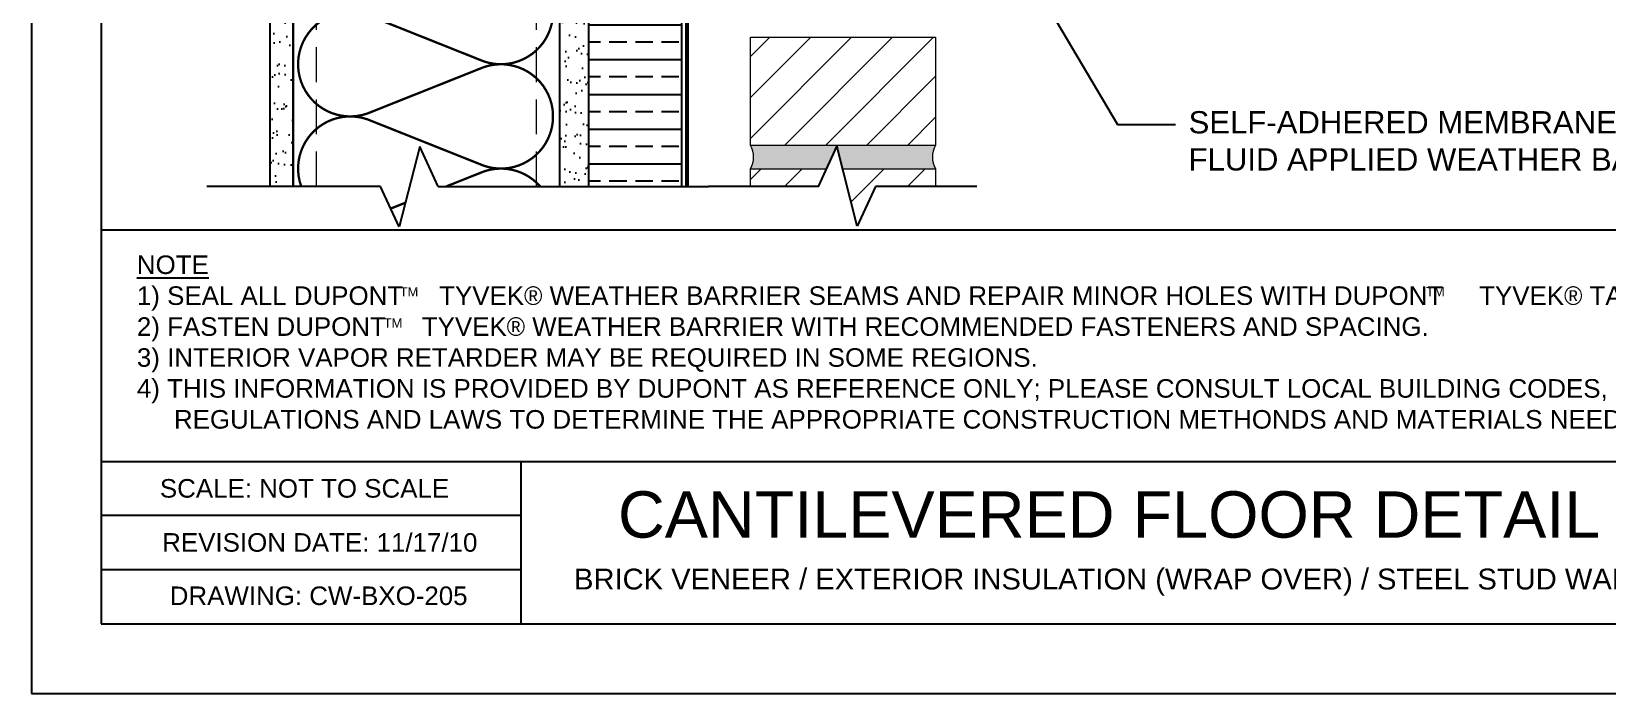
# Model space of a CAD drawing. Extents: x 61.9 to 112.9, y 313.3 to 379.3.
# Drawn here: x 61.91 to 95.91, y 313.26 to 327.53 of the extents above; entities that cross this region are included whole.
import ezdxf

# ---------------------------------------------------------------- set-up
doc = ezdxf.new("R2010")
doc.units = 0
doc.header["$LTSCALE"] = 1.5
doc.header["$MEASUREMENT"] = 0
doc.linetypes.add('DASHED', pattern=[0.75, 0.5, -0.25])
for name, color, linetype in [('8x11 layout', 7, 'CONTINUOUS'), ('INSULATION', 241, 'CONTINUOUS'), ('STRUCTURE', 250, 'CONTINUOUS'), ('TEXT', 7, 'CONTINUOUS')]:
    doc.layers.add(name, color=color, linetype=linetype)
doc.layers.add('brick', color=250, linetype='CONTINUOUS', lineweight=5)
doc.layers.add('Metal Stud', color=250, linetype='CONTINUOUS', lineweight=18)
doc.layers.add('EXTERIOR INSULATION', color=7, linetype='CONTINUOUS', true_color=0xcdd69f)
doc.layers.add('Tyvek CommercialWrap', color=7, linetype='DASHED', true_color=0x00538e)
doc.layers.add('VIEWPORT', color=7, linetype='CONTINUOUS', plot=False)
doc.styles.add('DETAILS', font='sanss___.ttf', dxfattribs={"height": 1})
doc.dimstyles.new('TYVEKDETAILS', dxfattribs={"dimscale": 6, "dimtxt": 1.5, "dimasz": 0.1, "dimexe": 0.75, "dimexo": 0.75, "dimgap": 0.75, "dimtad": 0, "dimtih": 1, "dimtoh": 1, "dimdec": 4, "dimzin": 0, "dimdsep": 46, "dimlunit": 4, "dimtxsty": 'DETAILS', "dimcen": 0.0625, "dimadec": 0, "dimazin": 0, "dimtfac": 1, "dimtdec": 4, "dimtofl": 0, "dimtmove": 0, "dimatfit": 3, "dimfxl": 1, "dimfrac": 2, "dimtolj": 1, "dimtzin": 0, "dimarcsym": 0})
pattern_1 = [(45, (108.5169586240768, 322.7311906726761), (-0.4419417382415922, 0.4419417382415922), [])]

msp = doc.modelspace()

# ---------------------------------------------------------------- hatches: boundary and pattern name
at = {"layer": 'brick'}
h = msp.add_hatch(dxfattribs=at)
h.set_pattern_fill('AR-SAND', color=256, scale=0.15, style=0)
h.set_pattern_definition([(37.50000000000001, (-894.1042666621436, 251.6203386480734), (-0.009449003716441223, 0.2890235653519738), [0, -0.228, 0, -0.255, 0, -0.24375]), (7.499999999999999, (-894.1042666621436, 251.6203386480734), (0.2654665057901591, 0.423321909784461), [0, -0.123, 0, -0.2055, 0, -0.07875]), (327.5, (-894.2887666621436, 251.6203386480734), (0.4671212792627242, 0.0008488580305446746), [0, -0.075, 0, -0.27, 0, -0.3525]), (317.5, (-894.2887666621436, 251.6203386480734), (0.450918990685844, 0.1316513347401374), [0, -0.0375, 0, -0.177, 0, -0.2025])])
h.paths.add_polyline_path([(94.28924939899252, 330.7472517703968, -0.2704061141942345), (94.2907973254828, 331.247261296111), (90.30019900397224, 331.24461393408, -0.2687551384885037), (90.30326977072787, 330.7472517703968)])
h.paths.add_polyline_path([(94.28924939899252, 333.5805851037303, -0.2704061141941634), (94.2907973254828, 334.0805946294445), (90.29831937210201, 334.0779460204658, -0.2687543625486042), (90.30139085103656, 333.5805851037303)])
h.paths.add_polyline_path([(94.28924939899252, 336.4139184370633, -0.2704061141942345), (94.2907973254828, 336.9139279627775), (90.29455834961982, 336.9112768587377, -0.2687528099477398), (90.29763125356408, 336.4139184370633)])
h.paths.add_polyline_path([(90.29455834961982, 339.7446101920709, -0.2687528099477398), (90.29763125356408, 339.2472517703968), (94.28924939899252, 339.2472517703968, -0.2704061141942344), (94.2907973254828, 339.747261296111)])
h.paths.add_polyline_path([(90.29455834962005, 342.5779435254044, -0.2704061141942511), (90.2961062761101, 342.0779339996902), (94.28924939899252, 342.0805851037303, -0.2704061141941634), (94.2907973254828, 342.5805946294442)])
h.paths.add_polyline_path([(94.28924821099099, 344.9139184362748, -0.2704048310759342), (94.29079732684545, 345.4139259089902), (92.53121966230447, 345.4127586055624), (92.49954157499701, 345.3441067440381), (92.48194187488525, 345.4127259146894), (90.2945583509827, 345.4112748049502, -0.2704048300886046), (90.29610746775188, 344.9112673338145)])
edge = h.paths.add_edge_path()
edge.add_line((79.056550554473, 324.5743930727676), (79.2841691189335, 325.0678792149981))
edge.add_line((79.28416911893328, 325.0678792149981), (79.41074028017192, 324.5743930727676))
edge.add_line((79.41074028017192, 324.5743930727676), (81.41740184878722, 324.5743930727676))
edge.add_arc((81.83906708591712, 324.8243972671644), 0.4902077818842392, 149.3364113581451, 210.6635886418548, ccw=False)
edge.add_line((81.41740184878722, 325.0744014615609), (77.42116199355337, 325.0744014615609))
edge.add_arc((76.99949675642347, 324.8243972671644), 0.4902077818842296, -30.6635886418548, 30.663588641854915, ccw=False)
edge.add_line((77.4211619935536, 324.5743930727676), (79.056550554473, 324.5743930727676))
h = msp.add_hatch(dxfattribs=at)
h.set_pattern_fill('_USER', color=256, scale=0.625, angle=45, style=0, pattern_type=0)
h.set_pattern_definition(pattern_1)
h.paths.add_polyline_path([(81.41740184878722, 327.407725782627), (77.4211619935536, 327.407725782627), (77.4211619935536, 325.0744014615609), (81.41740184878722, 325.0744014615609)])
h = msp.add_hatch(dxfattribs=at)
h.set_pattern_fill('_USER', color=256, scale=0.625, angle=45, style=0, pattern_type=0)
h.set_pattern_definition(pattern_1)
h.paths.add_polyline_path([(78.8811328498748, 324.1940804803994), (79.056550554473, 324.5743930727676), (77.4211619935536, 324.5743930727676), (77.4211619935536, 324.1940808092772)])
h.paths.add_polyline_path([(80.1232941086696, 324.1940804803994), (81.41740184878722, 324.1940804803994), (81.41740184878722, 324.5743930727676), (79.41074028017215, 324.5743930727676), (79.7280040184387, 323.3374188937019)])
at = {"layer": 'EXTERIOR INSULATION', "linetype": 'Continuous'}
h = msp.add_hatch(dxfattribs=at)
h.set_pattern_fill('ANSI33', color=250, scale=3, angle=135, style=0)
h.set_pattern_definition([(180, (-906.9978092677864, -522.8222038350483), (-1.110223024625157e-16, -0.75), []), (180, (-907.3728092671571, -522.4472038356776), (-1.110223024625157e-16, -0.75), [0.375, -0.1875])])
h.paths.add_polyline_path([(73.93534772854173, 324.1940807864517), (75.93534776846695, 324.1940809623111), (75.93534776846695, 330.4846149847365), (73.93534772854173, 330.4846149847365)])
at = {"layer": 'STRUCTURE'}
h = msp.add_hatch(dxfattribs=at)
h.set_pattern_fill('AR-SAND', color=256, scale=0.25, style=0)
h.set_pattern_definition([(322.5, (107.5268125243688, 343.3302917130418), (-0.01574833952740204, -0.4817059422532897), [0, -0.38, 0, -0.425, 0, -0.40625]), (352.5, (107.5268125243688, 343.3302917130418), (0.4424441763169318, -0.7055365163074351), [0, -0.205, 0, -0.3425, 0, -0.13125]), (32.50000000000003, (107.2193125243689, 343.3302917130418), (0.7785354654378738, -0.001414763384241124), [0, -0.125, 0, -0.45, 0, -0.5875]), (42.50000000000002, (107.2193125243689, 343.3302917130418), (0.7515316511430733, -0.2194188912335623), [0, -0.0625, 0, -0.295, 0, -0.3375])])
h.paths.add_polyline_path([(67.06034772854173, 324.1940805008403), (67.56034772854173, 324.1940805008403), (67.56034772854173, 330.4217291627751), (67.49784772854173, 330.4217291627751), (67.49784772854173, 328.9842291627751), (67.43534772854173, 328.9842291627751), (67.43534772854173, 330.4842291627749), (67.06034772854173, 330.4842291627751)])
h.paths.add_polyline_path([(73.31034772854173, 324.1940807314957), (73.93534772854173, 324.1940807864517), (73.93534772854173, 330.4842291627751), (73.43534772854173, 330.4842291627749), (73.43534772854173, 328.9842291627751), (73.37284772854173, 328.9842291627751), (73.37284772854173, 330.4217291627751), (73.31034772854173, 330.4217291627751)])

# ---------------------------------------------------------------- linework, layer by layer
at = {"layer": '8x11 layout', "color": 7}
for p, q in [((63.41376851786276, 377.7587780834008), (63.41376851786276, 314.7587780834008)), ((63.41376851786276, 314.7587780834008), (111.4137685178628, 314.7587780834008))]:
    msp.add_line(p, q, dxfattribs=at)
at = {"layer": '8x11 layout'}
msp.add_line((63.41376851786276, 318.2601106130876), (97.99086254354097, 318.2601106130876), dxfattribs=at)
at = {"layer": '8x11 layout', "color": 7}
msp.add_lwpolyline([(111.4137685178625, 323.2494187099421), (63.41376851786254, 323.2494187099421)], dxfattribs=at)
at = {"layer": '8x11 layout'}
for points in [[(72.46686907530261, 318.2601106130876), (72.46686907530261, 314.7587780834008)], [(72.46686907530261, 317.0929106130877), (63.41376851786276, 317.0929106130877)], [(72.46686907530261, 315.9257106130876), (63.41376851786276, 315.9257106130876)]]:
    msp.add_lwpolyline(points, dxfattribs=at)
at = {"layer": 'brick'}
msp.add_lwpolyline([(81.41740184878722, 325.0744014615609), (77.4211619935536, 325.0744014615609), (77.4211619935536, 327.407725782627), (81.41740184878722, 327.407725782627)], close=True, dxfattribs=at)
for points in [[(77.4211619935536, 324.1940808092772), (77.4211619935536, 324.5743930727676), (79.056550554473, 324.5743930727676)], [(79.41074028017192, 324.5743930727676), (81.41740184878722, 324.5743930727676), (81.41740184878722, 324.1940804803994)]]:
    msp.add_lwpolyline(points, dxfattribs=at)
for centre, start, end in [((76.99949675642347, 324.8243972671644), 329.3364113581474, 30.66358864185257), ((81.83906708591735, 324.8243972671644), 149.3364113581474, 210.6635886418526)]:
    msp.add_arc(centre, 0.4902077818842716, start, end, dxfattribs=at)
at = {"layer": 'EXTERIOR INSULATION', "color": 250, "linetype": 'Continuous', "flags": 128}
msp.add_lwpolyline([(73.93534772854173, 324.1940807864517), (73.93534772854173, 330.4846149847365), (75.93534776846695, 330.4846149847365), (75.93534776846695, 324.1940809623111)], dxfattribs=at)
at = {"layer": 'INSULATION', "color": 253, "const_width": 0.05}
for points in [[(67.73141208876541, 324.1940805008403, -0.63092616000108), (69.15722153788784, 325.6401557156423), (71.67122276914779, 324.6389370504025, 1.404370499398822), (71.67122276914779, 326.7651557156437), (69.1572215378842, 325.763937050403, -1.404370499403763), (69.15722153788715, 327.8901557156425), (71.67122276914688, 326.888937050403, 1.404370499398822), (71.67122276914779, 329.0151557156437), (69.1572215378842, 328.013937050403, -1.404370499403762), (69.15722153788715, 330.1401557156425), (71.67122276914688, 329.138937050403, 0.5794127511822946), (73.14256456468206, 330.4217291627751)], [(72.88480484090792, 324.1940806940775, 0.3048967869053584), (71.67122276914824, 324.5151557156437), (70.86502181220294, 324.1940805164786)]]:
    msp.add_lwpolyline(points, format="xyb", dxfattribs=at)
msp.add_lwpolyline([(69.98195872360657, 323.8423944329984), (69.6653771781821, 323.7163136067807)], dxfattribs=at)
at = {"layer": 'Metal Stud', "linetype": 'DASHED', "lineweight": 5}
for p, q in [((68.06034772854173, 324.1940805008403), (68.06034772854173, 330.4217291627751)), ((72.81034772854173, 324.1940806875305), (72.81034772854173, 330.4217291627751))]:
    msp.add_line(p, q, dxfattribs=at)
at = {"layer": 'STRUCTURE'}
for p, q in [((67.06034772854173, 324.1940805008403), (67.06034772854173, 330.4842291627751)), ((73.93534772854173, 324.1940807864517), (73.93534772854173, 330.4842291627751)), ((67.56034772854173, 324.1940805008403), (67.56034772854173, 330.4217291627751)), ((73.31034772854173, 324.1940807314954), (73.31034772854173, 330.4217291627751)), ((69.44500905582481, 324.1940805008403), (65.69646647710624, 324.1940805008403)), ((70.68717031461983, 324.1940805008403), (76.51539108198699, 324.1940810133142)), ((82.30523339560477, 324.1940804803994), (80.12329410866982, 324.1940804803994))]:
    msp.add_line(p, q, dxfattribs=at)
for points in [[(73.31034772854173, 324.1940807314954), (73.31034772854173, 330.4217291627751), (67.56034772854173, 330.4217291627751), (67.56034772854173, 324.1940805008403)], [(70.2918802243887, 325.0507420875379), (69.84804532488351, 323.3202817662416)], [(70.68717031461983, 324.1940805008403), (70.2918802243887, 325.0507420875379)], [(79.28416911893328, 325.0678792149979), (78.8811328498748, 324.1940804803994), (76.51539108198699, 324.1940810133142)], [(79.7280040184387, 323.3374188937019), (79.28416911893328, 325.0678792149979)], [(69.84804532488351, 323.3202817662416), (69.44500905582481, 324.1940805008403)], [(80.12329410866982, 324.1940804803994), (79.7280040184387, 323.3374188937019)]]:
    msp.add_lwpolyline(points, dxfattribs=at)
at = {"layer": 'Tyvek CommercialWrap', "const_width": 0.09, "flags": 128}
msp.add_lwpolyline([(76.05356118853183, 330.2075011180161), (76.05356118853183, 324.194080796846)], dxfattribs=at)
at = {"layer": 'VIEWPORT', "color": 1}
for p, q in [((61.91376851786276, 379.2587780834008), (61.91376851786276, 313.2587780834008)), ((61.91376851786276, 313.2587780834008), (112.9137685178628, 313.2587780834008))]:
    msp.add_line(p, q, dxfattribs=at)

# ---------------------------------------------------------------- texts
at = {"layer": 'TEXT', "style": 'DETAILS'}
for s, insert, char_height, width, attachment_point in [('SELF-ADHERED MEMBRANE OR FLUID APPLIED WEATHER BARRIER ', (86.87471048245743, 325.1725060473309), 0.48, 12.20717459951055, 4), ('{\\LNOTE}\\P1) SEAL ALL DUPONT     TYVEK{\\fSymbol|b0|i0|c2|p18;â} WEATHER BARRIER SEAMS AND REPAIR MINOR HOLES WITH DUPONT     TYVEK{\\fSymbol|b0|i0|c2|p18;â} TAPE.\\P2) FASTEN DUPONT     TYVEK{\\fSymbol|b0|i0|c2|p18;â} WEATHER BARRIER WITH RECOMMENDED FASTENERS AND SPACING.\\P3) INTERIOR VAPOR RETARDER MAY BE REQUIRED IN SOME REGIONS.\\P\\pi-0.8,l0.8;4) THIS INFORMATION IS PROVIDED BY DUPONT AS REFERENCE ONLY; PLEASE CONSULT LOCAL BUILDING CODES, \\P\\pi0;REGULATIONS AND LAWS TO DETERMINE THE APPROPRIATE CONSTRUCTION METHONDS AND MATERIALS NEEDED.', (64.18680468003936, 322.7040535425001), 0.4, 35.73533227802437, 1), ('TM', (69.8543627412987, 322.0199798038736), 0.2, 16.62, 1), ('TM', (91.99516771610297, 322.022972326278), 0.2, 16.62, 1), ('TM', (69.50955516178738, 321.345475393244), 0.2, 16.62, 1), ('\\pi-0.066668,l0.066668,t0.2;SCALE: NOT TO SCALE', (64.68260111049085, 317.8817234224318), 0.4000000000000016, 32.52903340897156, 1), ('\\pi2.0902;CANTILEVERED FLOOR DETAIL \\P\\pi1.1413;{\\H0.45x;BRICK VENEER / EXTERIOR INSULATION (WRAP OVER) / STEEL STUD WALL}', (72.47551322701224, 317.6183070383613), 1, 24.8924186185627, 1), ('\\pi-0.066668,l0.066668,t0.2;REVISION DATE: 11/17/10', (64.73245350225329, 316.7156499579908), 0.4000000000000016, 32.52903340897156, 1), ('\\pi-0.066668,l0.066668,t0.2;DRAWING: CW-BXO-205', (64.89508628158137, 315.5655780731752), 0.4000000000000016, 32.52903340897156, 1)]:
    msp.add_mtext(s, dxfattribs=dict(at, insert=insert, char_height=char_height, width=width, attachment_point=attachment_point))

# ---------------------------------------------------------------- leaders
at = {"layer": 'TEXT'}
msp.add_leader([(82.4828572633885, 330.3570730367592), (85.34410328506397, 325.5255963823131), (86.59267307554524, 325.5255963823131)], dimstyle='TYVEKDETAILS', override={"dimfxl": 3}, dxfattribs=at)

doc.saveas('drawing.dxf')
